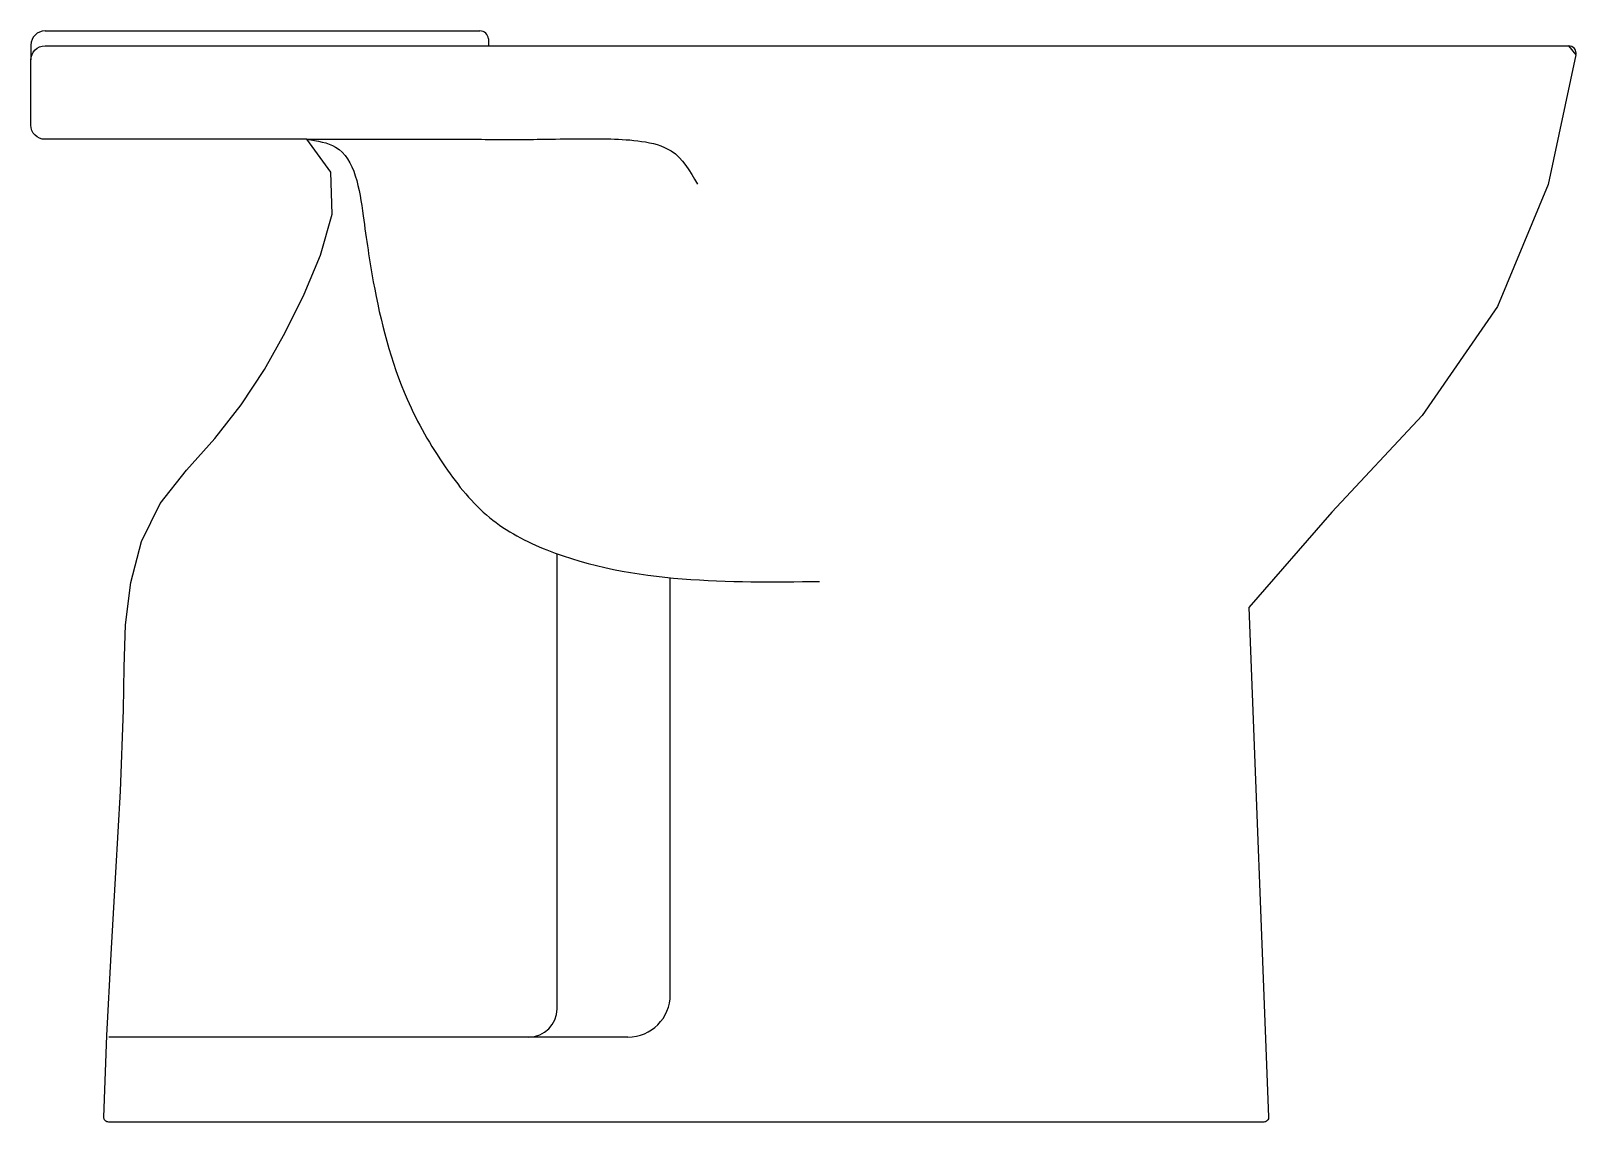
# Model space of a CAD drawing. Header units: millimetres. Extents: x -2985.077 to -2984.531, y 2973.15 to 2973.536.
import ezdxf

# ---------------------------------------------------------------- set-up
doc = ezdxf.new("R2010")
doc.units = ezdxf.units.MM
doc.header["$LTSCALE"] = 10
doc.layers.add('banheiro_louças', color=2, linetype='Continuous')

msp = doc.modelspace()

# ---------------------------------------------------------------- linework, layer by layer
at = {"layer": 'banheiro_louças'}
for p, q in [((-2985.071934388847, 2973.535699868999), (-2984.918433051068, 2973.535699868999)), ((-2985.076934388847, 2973.530699869), (-2985.076934388847, 2973.525428304571)), ((-2984.91543706677, 2973.532855040139), (-2984.91543706677, 2973.530428304571)), ((-2984.891200830519, 2973.19046869614), (-2984.891200830519, 2973.351131824548)), ((-2984.85120083052, 2973.195468696139), (-2984.85120083052, 2973.342616967139)), ((-2984.86620083052, 2973.18046869614), (-2985.049441021732, 2973.18046869614))]:
    msp.add_line(p, q, dxfattribs=at)
msp.add_lwpolyline([(-2984.53150908873, 2973.527209747846), (-2984.54130562114, 2973.481489629109), (-2984.559167030962, 2973.438375706235), (-2984.585771613902, 2973.399963393151), (-2984.617646067307, 2973.365772240145), (-2984.646947097878, 2973.332148696136), (-2984.639976355961, 2973.152295378087, -0.4253572667904068), (-2984.641735092302, 2973.15046869614), (-2985.049441021732, 2973.150468696141, -0.4185377042465354), (-2985.051200830515, 2973.152254639257), (-2985.050078051176, 2973.181031169134), (-2985.048658258645, 2973.209794579473), (-2985.046997546239, 2973.238545025314), (-2985.045339759085, 2973.267295385524), (-2985.044230563349, 2973.296068696137), (-2985.044054466432, 2973.311073885856), (-2985.043509344937, 2973.326068336158), (-2985.041712082517, 2973.340958568338), (-2985.037880991767, 2973.355449783829), (-2985.031248046521, 2973.368871533572), (-2985.021971111991, 2973.38064979993), (-2985.011988116523, 2973.391853073343), (-2985.002753527777, 2973.403675579275), (-2984.994516784122, 2973.416214843899), (-2984.987132980931, 2973.429276375899), (-2984.980472332329, 2973.442721427759), (-2984.974708118234, 2973.456572801499), (-2984.970547544158, 2973.470973493668), (-2984.97105953037, 2973.485835378118), (-2984.979530921734, 2973.497428304572), (-2985.025732643988, 2973.497428322331), (-2985.071934388847, 2973.497428304572, -0.4142135623730961), (-2985.076934388847, 2973.502428304572), (-2985.076934388847, 2973.525428304571, -0.4142135623730961), (-2985.071934388847, 2973.530428304571), (-2984.53408491328, 2973.530428304571)], format="xyb", close=True, dxfattribs=at)
for centre, radius, start, end in [((-2985.071934388847, 2973.530699869), 0.004999999999881766, 90, 180), ((-2984.918433051068, 2973.532699868999), 0.002999999999929059, 2.964873474368263, 90), ((-2984.901200830519, 2973.19046869614), 0.009999999999763531, 270, 0), ((-2984.86620083052, 2973.195468696139), 0.0149999999996453, 270, 0)]:
    msp.add_arc(centre, radius, start, end, dxfattribs=at)
at = {"layer": 'banheiro_louças', "color": 3}
msp.add_arc((-2984.53408491328, 2973.527788304571), 0.002639999999937572, 347.3408705507386, 89.99999999999977, dxfattribs=at)
at = {"layer": 'banheiro_louças'}
msp.add_open_spline([(-2984.979530921734, 2973.497428304572), (-2984.970686749175, 2973.497427627691), (-2984.95056681453, 2973.497414210873), (-2984.923462079241, 2973.497483066044), (-2984.896560252085, 2973.497297611294), (-2984.877182124373, 2973.497903290342), (-2984.861387892438, 2973.497056891538), (-2984.848757402107, 2973.494042715876), (-2984.844248282612, 2973.486167644746), (-2984.841655550627, 2973.481639499325)], degree=3, knots=[87.40346711493976, 87.40346711493976, 87.40346711493976, 87.40346711493976, 113.9363075124206, 147.7696678133675, 168.6848447692887, 194.7302086023277, 205.6152801776055, 216.6187638360183, 231.5056715448102, 231.5056715448102, 231.5056715448102, 231.5056715448102], dxfattribs=at)
msp.add_spline([(-2984.979530921734, 2973.497428304572), (-2984.969392283012, 2973.49469877058), (-2984.959656290427, 2973.470450107019), (-2984.956051325608, 2973.447056443471), (-2984.944142737408, 2973.40572098757), (-2984.930685957277, 2973.381809176694), (-2984.914986390505, 2973.363875321681), (-2984.8947714155, 2973.35247309292), (-2984.846991204044, 2973.342291283735), (-2984.798483377451, 2973.341321582232)], degree=3, dxfattribs=at)

doc.saveas('drawing.dxf')
